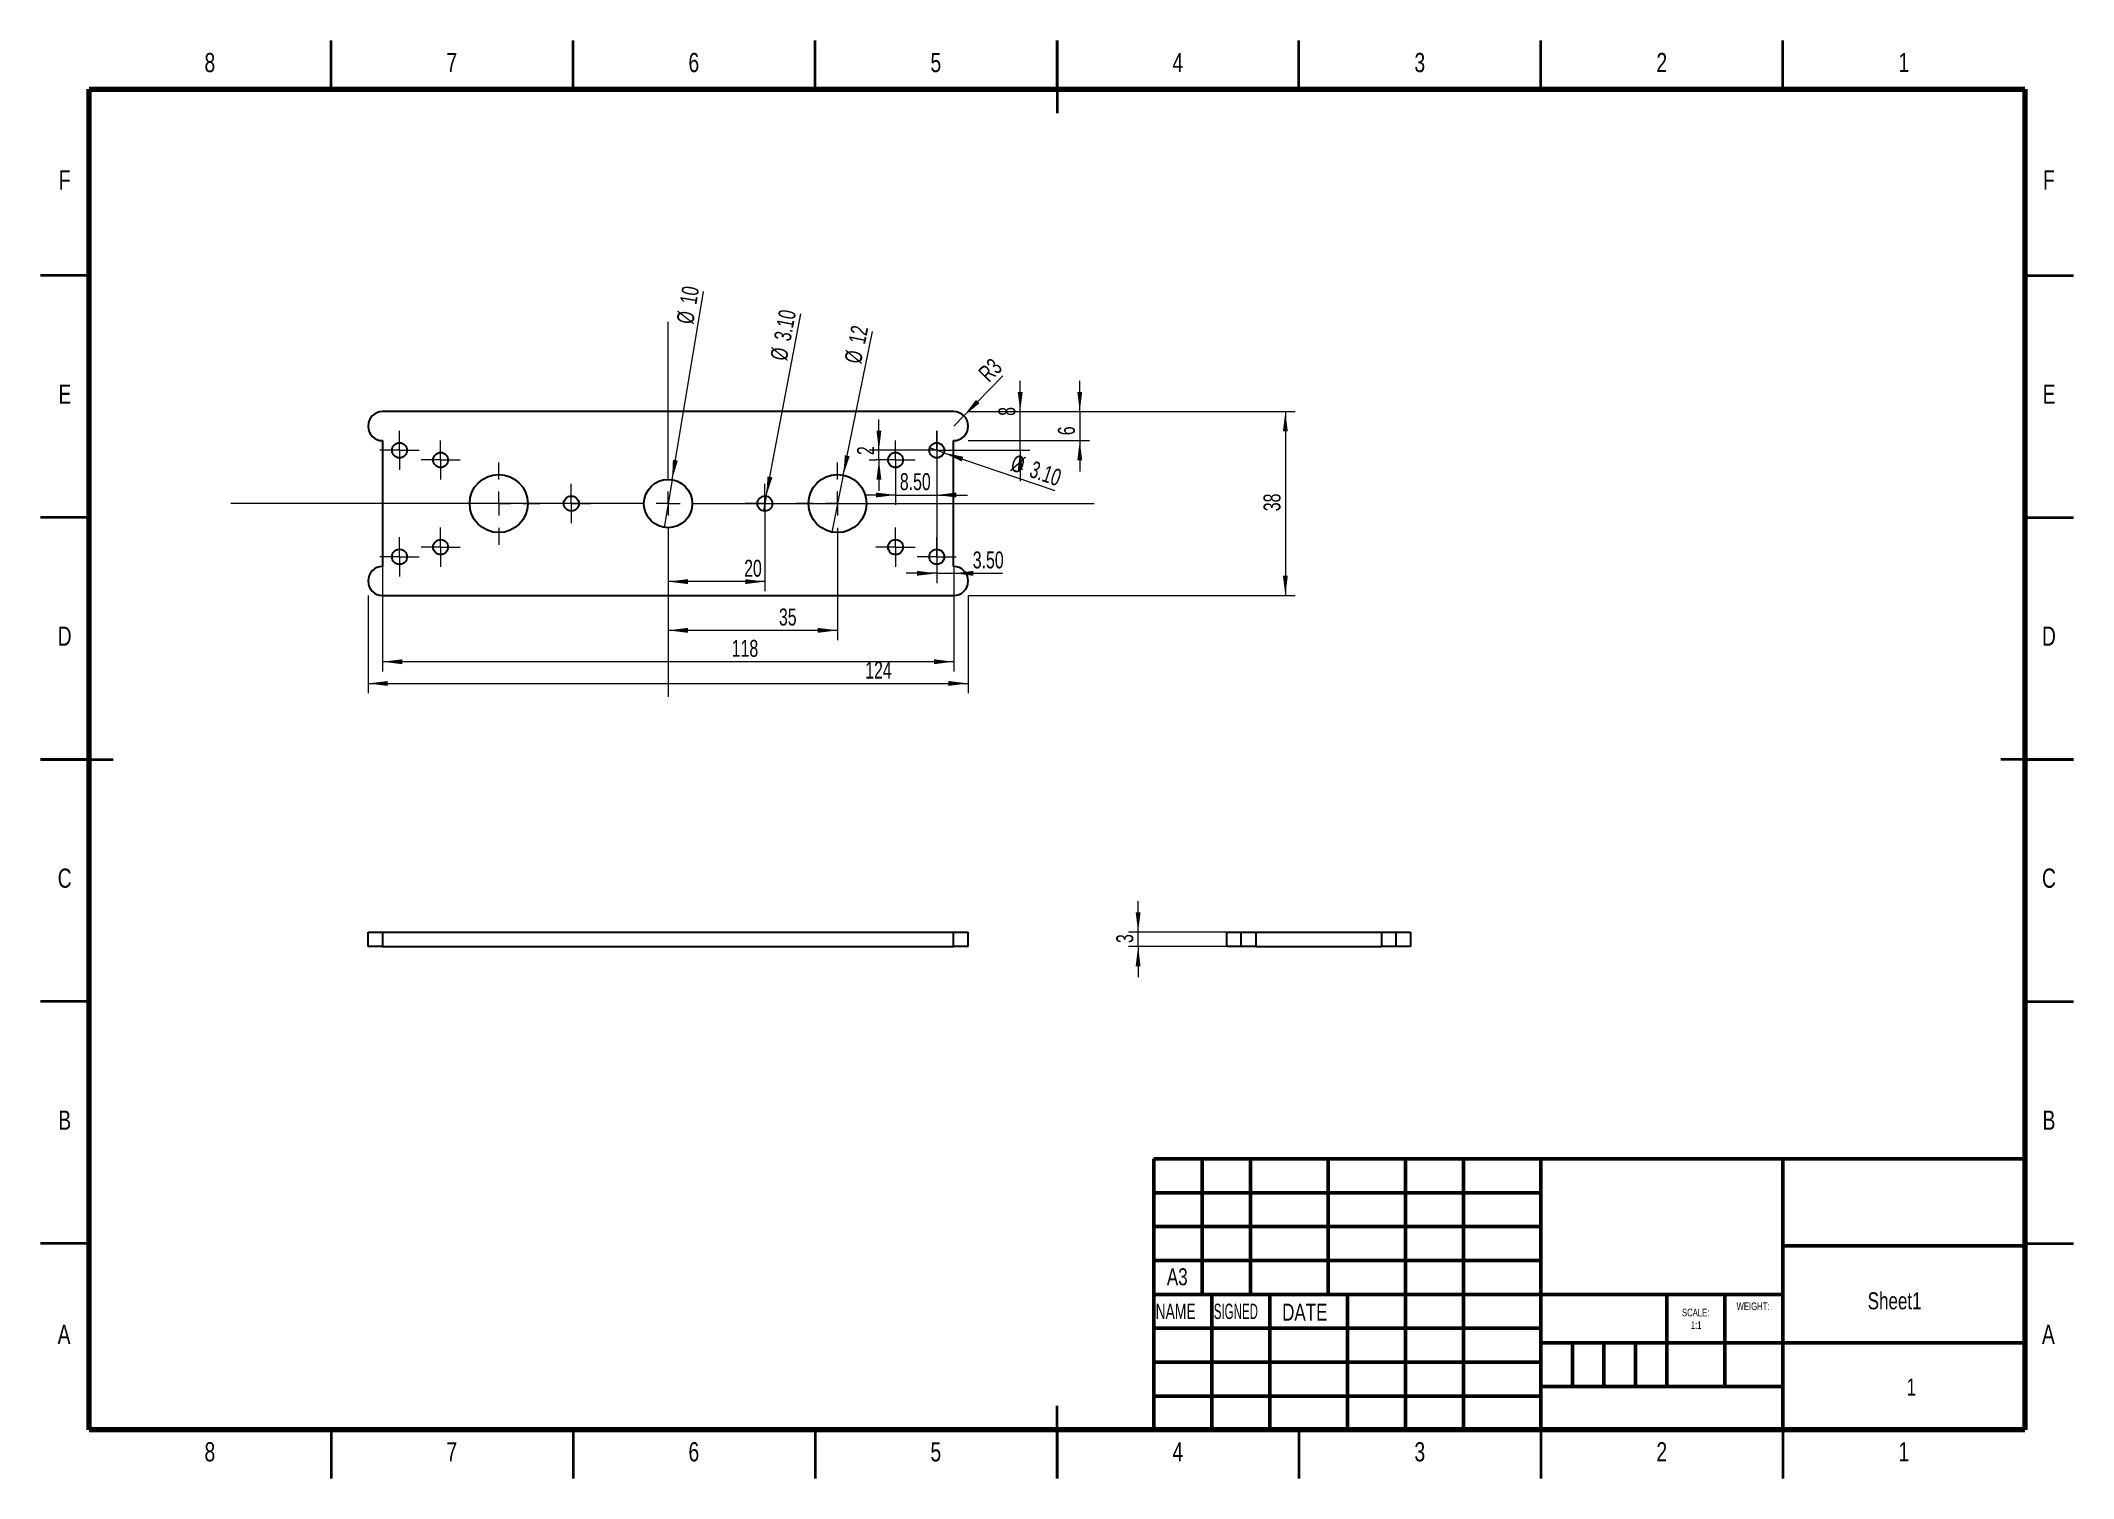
# Model space of a CAD drawing. Header units: millimetres. Extents: x 0 to 420, y 0 to 297.
import ezdxf

# ---------------------------------------------------------------- set-up
doc = ezdxf.new("R2010")
doc.units = ezdxf.units.MM
doc.styles.add('SLDTEXTSTYLE0', font='TXT', dxfattribs={"width": 0.75})
doc.styles.add('SLDTEXTSTYLE1', font='TXT', dxfattribs={"width": 0.560419})
doc.styles.add('SLDTEXTSTYLE2', font='TXT', dxfattribs={"width": 0.67477})
doc.styles.add('SLDTEXTSTYLE3', font='TXT', dxfattribs={"width": 0.7})
doc.dimstyles.new('SLDDIMSTYLE0', dxfattribs={"dimtxt": 3.5, "dimasz": 4.08, "dimexe": 0, "dimexo": 0.0625, "dimgap": 0.875, "dimtad": 2, "dimrnd": 1e-09, "dimzin": 12, "dimdsep": 46, "dimtxsty": 'SLDTEXTSTYLE3', "dimsah": 1, "dimcen": 0.09, "dimadec": 0, "dimazin": 3, "dimtfac": 1, "dimtmove": 0, "dimatfit": 0, "dimfxl": 1, "dimfrac": 2, "dimtolj": 1, "dimtzin": 12, "dimarcsym": 0})
doc.dimstyles.new('SLDDIMSTYLE1', dxfattribs={"dimtxt": 3.5, "dimasz": 4.08, "dimexe": 0, "dimexo": 0.0625, "dimgap": 0.875, "dimtad": 2, "dimrnd": 1e-09, "dimzin": 4, "dimdsep": 46, "dimtxsty": 'SLDTEXTSTYLE3', "dimblk1": 'NONE', "dimsah": 1, "dimcen": 0, "dimadec": 0, "dimazin": 1, "dimtfac": 1, "dimtmove": 0, "dimatfit": 3, "dimldrblk": 'NONE', "dimfxl": 1, "dimfrac": 2, "dimtolj": 1, "dimtzin": 12, "dimarcsym": 0})
doc.dimstyles.new('SLDDIMSTYLE2', dxfattribs={"dimtxt": 3.5, "dimasz": 4.08, "dimexe": 0, "dimexo": 0.0625, "dimgap": 0.875, "dimtad": 2, "dimrnd": 1e-09, "dimzin": 12, "dimdsep": 46, "dimtxsty": 'SLDTEXTSTYLE3', "dimblk1": 'NONE', "dimsah": 1, "dimcen": 0, "dimadec": 0, "dimazin": 3, "dimtfac": 1, "dimtmove": 0, "dimatfit": 3, "dimldrblk": 'NONE', "dimfxl": 1, "dimfrac": 2, "dimtolj": 1, "dimtzin": 12, "dimarcsym": 0})
doc.dimstyles.new('SLDDIMSTYLE3', dxfattribs={"dimtxt": 3.5, "dimasz": 4.08, "dimexe": 0, "dimexo": 0.0625, "dimgap": 0.875, "dimtad": 2, "dimrnd": 1e-09, "dimzin": 12, "dimdsep": 46, "dimtxsty": 'SLDTEXTSTYLE3', "dimsah": 1, "dimcen": 0.09, "dimadec": 0, "dimazin": 3, "dimtfac": 1, "dimtofl": 0, "dimtmove": 0, "dimatfit": 3, "dimfxl": 1, "dimfrac": 2, "dimtolj": 1, "dimtzin": 12, "dimarcsym": 0})
doc.dimstyles.new('SLDDIMSTYLE4', dxfattribs={"dimtxt": 3.5, "dimasz": 4.08, "dimexe": 0, "dimexo": 0.0625, "dimgap": 0.875, "dimtad": 2, "dimrnd": 1e-09, "dimzin": 4, "dimdsep": 46, "dimtxsty": 'SLDTEXTSTYLE3', "dimsah": 1, "dimcen": 0.09, "dimadec": 0, "dimazin": 1, "dimtfac": 1, "dimtmove": 0, "dimatfit": 0, "dimfxl": 1, "dimfrac": 2, "dimtolj": 1, "dimtzin": 12, "dimarcsym": 0})
doc.dimstyles.new('SLDDIMSTYLE5', dxfattribs={"dimtxt": 3.5, "dimasz": 4.08, "dimexe": 0, "dimexo": 0.0625, "dimgap": 0.875, "dimtad": 2, "dimrnd": 1e-09, "dimzin": 12, "dimdsep": 46, "dimtxsty": 'SLDTEXTSTYLE3', "dimsah": 1, "dimcen": 0, "dimadec": 0, "dimazin": 3, "dimtfac": 1, "dimtofl": 0, "dimtmove": 0, "dimatfit": 3, "dimfxl": 1, "dimfrac": 2, "dimtolj": 1, "dimtzin": 12, "dimarcsym": 0})

# ---------------------------------------------------------------- blocks, each defined once
blk = doc.blocks.new('SW_NOTE_0')
at = {"color": 0, "linetype": 'Continuous', "lineweight": 0, "char_height": 1.587, "attachment_point": 2, "style": 'SLDTEXTSTYLE0'}
for s, insert in [('SCALE:', (3.4, 2.05)), ('1:1', (3.5, -0.54))]:
    blk.add_mtext(s, dxfattribs=dict(at, insert=insert))
blk = doc.blocks.new('_D')
at = {"color": 7, "linetype": 'Continuous', "lineweight": 18}
for p, q in [((226.76, 112.86), (226.76, 119.21)), ((248.33, 112.86), (224.76, 112.86)), ((248.33, 109.86), (224.76, 109.86)), ((226.76, 109.86), (226.76, 112.86)), ((226.76, 109.86), (226.76, 103.51))]:
    blk.add_line(p, q, dxfattribs=at)
for points in [[(226.76, 112.86), (227.27, 116.94), (226.25, 116.94)], [(226.76, 109.86), (226.25, 105.78), (227.27, 105.78)]]:
    blk.add_solid(points, dxfattribs=at)
at = {"color": 7, "linetype": 'Continuous', "lineweight": 18, "insert": (222.25, 110.59), "char_height": 3.5, "attachment_point": 1, "rotation": 90, "style": 'SLDTEXTSTYLE3'}
blk.add_mtext('3', dxfattribs=at)
blk = doc.blocks.new('_D_1')
at = {"color": 7, "linetype": 'Continuous', "lineweight": 18}
for q in [(183.68, 212.87), (209.56, 204.05)]:
    blk.add_line((186.61, 211.87), q, dxfattribs=at)
blk.add_solid([(186.61, 211.87), (190.31, 210.07), (190.64, 211.04)], dxfattribs=at)
at = {"color": 7, "linetype": 'Continuous', "lineweight": 18, "char_height": 3.5, "attachment_point": 1, "rotation": 341.1692, "style": 'SLDTEXTSTYLE3'}
for s, insert in [('%%c', (201.3, 211.62)), ('3.10', (205.19, 210.28))]:
    blk.add_mtext(s, dxfattribs=dict(at, insert=insert))
blk = doc.blocks.new('_None')
blk = doc.blocks.new('_D_2')
at = {"color": 7, "linetype": 'Continuous', "lineweight": 18}
for p, q in [((202.4, 220.37), (202.4, 226.72)), ((191.65, 220.37), (204.4, 220.37)), ((202.4, 212.37), (202.4, 220.37)), ((189.2, 212.37), (204.4, 212.37)), ((202.4, 212.37), (202.4, 206.02))]:
    blk.add_line(p, q, dxfattribs=at)
for points in [[(202.4, 220.37), (202.91, 224.45), (201.89, 224.45)], [(202.4, 212.37), (201.89, 208.29), (202.91, 208.29)]]:
    blk.add_solid(points, dxfattribs=at)
at = {"color": 7, "linetype": 'Continuous', "lineweight": 18, "insert": (197.89, 219.49), "char_height": 3.5, "attachment_point": 1, "rotation": 90, "style": 'SLDTEXTSTYLE3'}
blk.add_mtext('8', dxfattribs=at)
blk = doc.blocks.new('_D_3')
at = {"color": 7, "linetype": 'Continuous', "lineweight": 18}
for q in [(157.04, 240.6), (149.36, 199.85)]:
    blk.add_line((149.93, 202.89), q, dxfattribs=at)
blk.add_solid([(149.93, 202.89), (151.19, 206.81), (150.19, 207)], dxfattribs=at)
at = {"color": 7, "linetype": 'Continuous', "lineweight": 18, "char_height": 3.5, "attachment_point": 1, "rotation": 79.3247, "style": 'SLDTEXTSTYLE3'}
for s, insert in [('3.10', (151.48, 235.4)), ('%%c', (150.7, 231.36))]:
    blk.add_mtext(s, dxfattribs=dict(at, insert=insert))
blk = doc.blocks.new('_D_4')
at = {"color": 7, "linetype": 'Continuous', "lineweight": 18}
for q in [(136.98, 245.21), (128.82, 196.44)]:
    blk.add_line((130.47, 206.3), q, dxfattribs=at)
blk.add_solid([(130.47, 206.3), (131.65, 210.24), (130.64, 210.41)], dxfattribs=at)
at = {"color": 7, "linetype": 'Continuous', "lineweight": 18, "char_height": 3.5, "attachment_point": 1, "rotation": 80.5021, "style": 'SLDTEXTSTYLE3'}
for s, insert in [('10', (132.03, 242.92)), ('%%c', (131.34, 238.86))]:
    blk.add_mtext(s, dxfattribs=dict(at, insert=insert))
blk = doc.blocks.new('_D_5')
at = {"color": 7, "linetype": 'Continuous', "lineweight": 18}
for p, q in [((129.65, 193.87), (129.65, 183.25)), ((149.65, 197.32), (149.65, 183.25)), ((149.65, 185.25), (129.65, 185.25))]:
    blk.add_line(p, q, dxfattribs=at)
for points in [[(129.65, 185.25), (133.73, 184.74), (133.73, 185.76)], [(149.65, 185.25), (145.57, 185.76), (145.57, 184.74)]]:
    blk.add_solid(points, dxfattribs=at)
at = {"color": 7, "linetype": 'Continuous', "lineweight": 18, "insert": (145.36, 189.76), "char_height": 3.5, "attachment_point": 1, "style": 'SLDTEXTSTYLE3'}
blk.add_mtext('20', dxfattribs=at)
blk = doc.blocks.new('_D_6')
at = {"color": 7, "linetype": 'Continuous', "lineweight": 18}
for p, q in [((191.65, 220.37), (259.18, 220.37)), ((257.18, 220.37), (257.18, 182.37)), ((191.65, 182.37), (259.18, 182.37))]:
    blk.add_line(p, q, dxfattribs=at)
for points in [[(257.18, 220.37), (256.67, 216.29), (257.69, 216.29)], [(257.18, 182.37), (257.69, 186.45), (256.67, 186.45)]]:
    blk.add_solid(points, dxfattribs=at)
at = {"color": 7, "linetype": 'Continuous', "lineweight": 18, "insert": (252.67, 199.79), "char_height": 3.5, "attachment_point": 1, "rotation": 90, "style": 'SLDTEXTSTYLE3'}
blk.add_mtext('38', dxfattribs=at)
blk = doc.blocks.new('_D_7')
at = {"color": 7, "linetype": 'Continuous', "lineweight": 18}
for p, q in [((67.65, 182.37), (67.65, 162.21)), ((191.65, 182.37), (191.65, 162.21)), ((67.65, 164.21), (191.65, 164.21))]:
    blk.add_line(p, q, dxfattribs=at)
for points in [[(67.65, 164.21), (71.73, 163.7), (71.73, 164.71)], [(191.65, 164.21), (187.57, 164.71), (187.57, 163.7)]]:
    blk.add_solid(points, dxfattribs=at)
at = {"color": 7, "linetype": 'Continuous', "lineweight": 18, "insert": (170.38, 168.72), "char_height": 3.5, "attachment_point": 1, "style": 'SLDTEXTSTYLE3'}
blk.add_mtext('124', dxfattribs=at)
blk = doc.blocks.new('_D_8')
at = {"color": 7, "linetype": 'Continuous', "lineweight": 18}
for p, q in [((185.15, 216.42), (185.15, 184.96)), ((185.15, 186.96), (178.8, 186.96)), ((185.15, 186.96), (188.65, 186.96)), ((188.65, 188.37), (188.65, 184.96)), ((188.65, 186.96), (198.74, 186.96))]:
    blk.add_line(p, q, dxfattribs=at)
for points in [[(185.15, 186.96), (181.07, 187.47), (181.07, 186.46)], [(188.65, 186.96), (192.73, 186.46), (192.73, 187.47)]]:
    blk.add_solid(points, dxfattribs=at)
at = {"color": 7, "linetype": 'Continuous', "lineweight": 18, "insert": (192.6, 191.48), "char_height": 3.5, "attachment_point": 1, "style": 'SLDTEXTSTYLE3'}
blk.add_mtext('3.50', dxfattribs=at)
blk = doc.blocks.new('_D_9')
at = {"color": 7, "linetype": 'Continuous', "lineweight": 18}
for p, q in [((214.7, 220.37), (214.7, 226.72)), ((191.65, 220.37), (216.7, 220.37)), ((214.7, 220.37), (214.7, 214.37)), ((191.65, 214.37), (216.7, 214.37)), ((214.7, 214.37), (214.7, 208.02))]:
    blk.add_line(p, q, dxfattribs=at)
for points in [[(214.7, 220.37), (215.21, 224.45), (214.2, 224.45)], [(214.7, 214.37), (214.2, 210.29), (215.21, 210.29)]]:
    blk.add_solid(points, dxfattribs=at)
at = {"color": 7, "linetype": 'Continuous', "lineweight": 18, "insert": (210.19, 215.5), "char_height": 3.5, "attachment_point": 1, "rotation": 90, "style": 'SLDTEXTSTYLE3'}
blk.add_mtext('6', dxfattribs=at)
blk = doc.blocks.new('_D_10')
at = {"color": 7, "linetype": 'Continuous', "lineweight": 18}
for p, q in [((129.65, 193.87), (129.65, 173.18)), ((164.65, 192.87), (164.65, 173.18)), ((164.65, 175.18), (129.65, 175.18))]:
    blk.add_line(p, q, dxfattribs=at)
for points in [[(129.65, 175.18), (133.73, 174.67), (133.73, 175.69)], [(164.65, 175.18), (160.57, 175.69), (160.57, 174.67)]]:
    blk.add_solid(points, dxfattribs=at)
at = {"color": 7, "linetype": 'Continuous', "lineweight": 18, "insert": (152.55, 179.69), "char_height": 3.5, "attachment_point": 1, "style": 'SLDTEXTSTYLE3'}
blk.add_mtext('35', dxfattribs=at)
blk = doc.blocks.new('_D_11')
at = {"color": 7, "linetype": 'Continuous', "lineweight": 18}
for q in [(171.89, 236.93), (163.45, 195.49)]:
    blk.add_line((165.85, 207.25), q, dxfattribs=at)
blk.add_solid([(165.85, 207.25), (167.16, 211.15), (166.16, 211.35)], dxfattribs=at)
at = {"color": 7, "linetype": 'Continuous', "lineweight": 18, "char_height": 3.5, "attachment_point": 1, "rotation": 78.4856, "style": 'SLDTEXTSTYLE3'}
for s, insert in [('12', (166.87, 234.82)), ('%%c', (166.03, 230.79))]:
    blk.add_mtext(s, dxfattribs=dict(at, insert=insert))
blk = doc.blocks.new('_D_12')
at = {"color": 7, "linetype": 'Continuous', "lineweight": 18}
for p, q in [((176.65, 206.32), (176.65, 201.14)), ((185.15, 208.32), (185.15, 201.14)), ((176.65, 203.14), (170.3, 203.14)), ((176.65, 203.14), (185.15, 203.14)), ((185.15, 203.14), (191.5, 203.14))]:
    blk.add_line(p, q, dxfattribs=at)
for points in [[(176.65, 203.14), (172.57, 203.65), (172.57, 202.63)], [(185.15, 203.14), (189.23, 202.63), (189.23, 203.65)]]:
    blk.add_solid(points, dxfattribs=at)
at = {"color": 7, "linetype": 'Continuous', "lineweight": 18, "insert": (177.53, 207.65), "char_height": 3.5, "attachment_point": 1, "style": 'SLDTEXTSTYLE3'}
blk.add_mtext('8.50', dxfattribs=at)
blk = doc.blocks.new('_D_13')
at = {"color": 7, "linetype": 'Continuous', "lineweight": 18}
for p, q in [((173.2, 212.37), (173.2, 218.72)), ((181.1, 212.37), (171.2, 212.37)), ((172.6, 210.37), (171.2, 210.37)), ((173.2, 210.37), (173.2, 212.37)), ((173.2, 210.37), (173.2, 204.02))]:
    blk.add_line(p, q, dxfattribs=at)
for points in [[(173.2, 212.37), (173.71, 216.45), (172.69, 216.45)], [(173.2, 210.37), (172.69, 206.29), (173.71, 206.29)]]:
    blk.add_solid(points, dxfattribs=at)
at = {"color": 7, "linetype": 'Continuous', "lineweight": 18, "insert": (168.69, 211.4), "char_height": 3.5, "attachment_point": 1, "rotation": 90, "style": 'SLDTEXTSTYLE3'}
blk.add_mtext('2', dxfattribs=at)
blk = doc.blocks.new('_D_14')
at = {"color": 7, "linetype": 'Continuous', "lineweight": 18}
for q in [(198.81, 227.73), (188.65, 217.37)]:
    blk.add_line((190.75, 219.51), q, dxfattribs=at)
blk.add_arc((188.65, 217.37), 3, 0, 79.2139, dxfattribs=at)
blk.add_solid([(190.75, 219.51), (193.97, 222.07), (193.25, 222.78)], dxfattribs=at)
at = {"color": 7, "linetype": 'Continuous', "lineweight": 18, "insert": (193.47, 228.68), "char_height": 3.5, "attachment_point": 1, "rotation": 45.5238, "style": 'SLDTEXTSTYLE3'}
blk.add_mtext('R3', dxfattribs=at)
blk = doc.blocks.new('_D_15')
at = {"color": 7, "linetype": 'Continuous', "lineweight": 18}
for p, q in [((70.65, 188.37), (70.65, 166.7)), ((188.65, 188.37), (188.65, 166.7)), ((188.65, 168.7), (70.65, 168.7))]:
    blk.add_line(p, q, dxfattribs=at)
for points in [[(70.65, 168.7), (74.73, 168.19), (74.73, 169.2)], [(188.65, 168.7), (184.57, 169.2), (184.57, 168.19)]]:
    blk.add_solid(points, dxfattribs=at)
at = {"color": 7, "linetype": 'Continuous', "lineweight": 18, "insert": (142.8, 173.21), "char_height": 3.5, "attachment_point": 1, "style": 'SLDTEXTSTYLE3'}
blk.add_mtext('118', dxfattribs=at)
blk = doc.blocks.new('SW_CENTERMARKSYMBOL_0')
at = {"color": 0, "linetype": 'Continuous', "lineweight": 0}
for p, q in [((0, 5), (0, 37.55)), ((-5, 0), (-90.33, 0)), ((0, 0), (-2.5, 0)), ((0, 0), (0, 2.5)), ((0, 0), (0, -2.5)), ((0, 0), (2.5, 0)), ((5, 0), (88.03, 0)), ((0, -5), (0, -39.95))]:
    blk.add_line(p, q, dxfattribs=at)
blk = doc.blocks.new('SW_CENTERMARKSYMBOL_1')
at = {"color": 0, "linetype": 'Continuous', "lineweight": 0}
for p, q in [((-2.5, 0), (-4.05, 0)), ((0, 0), (-2.5, 0)), ((0, 2.5), (0, 4.05)), ((0, 0), (0, 2.5)), ((0, 0), (0, -2.5)), ((0, 0), (2.5, 0)), ((2.5, 0), (4.05, 0)), ((0, -2.5), (0, -4.05))]:
    blk.add_line(p, q, dxfattribs=at)
blk = doc.blocks.new('SW_CENTERMARKSYMBOL_2')
at = {"color": 0, "linetype": 'Continuous', "lineweight": 0}
for p, q in [((-2.5, 0), (-4.05, 0)), ((0, 0), (-2.5, 0)), ((0, 2.5), (0, 4.05)), ((0, 0), (0, 2.5)), ((0, 0), (0, -2.5)), ((0, 0), (2.5, 0)), ((2.5, 0), (4.05, 0)), ((0, -2.5), (0, -4.05))]:
    blk.add_line(p, q, dxfattribs=at)
blk = doc.blocks.new('SW_CENTERMARKSYMBOL_3')
at = {"color": 0, "linetype": 'Continuous', "lineweight": 0}
for p, q in [((-2.5, 0), (-4.05, 0)), ((0, 0), (-2.5, 0)), ((0, 2.5), (0, 4.05)), ((0, 0), (0, 2.5)), ((0, 0), (0, -2.5)), ((0, 0), (2.5, 0)), ((2.5, 0), (4.05, 0)), ((0, -2.5), (0, -4.05))]:
    blk.add_line(p, q, dxfattribs=at)
blk = doc.blocks.new('SW_CENTERMARKSYMBOL_4')
at = {"color": 0, "linetype": 'Continuous', "lineweight": 0}
for p, q in [((-2.5, 0), (-4.05, 0)), ((0, 0), (-2.5, 0)), ((0, 2.5), (0, 4.05)), ((0, 0), (0, 2.5)), ((0, 0), (0, -2.5)), ((0, 0), (2.5, 0)), ((2.5, 0), (4.05, 0)), ((0, -2.5), (0, -4.05))]:
    blk.add_line(p, q, dxfattribs=at)
blk = doc.blocks.new('SW_CENTERMARKSYMBOL_5')
at = {"color": 0, "linetype": 'Continuous', "lineweight": 0}
for p, q in [((-2.5, 0), (-4.05, 0)), ((0, 0), (-2.5, 0)), ((0, 2.5), (0, 4.05)), ((0, 0), (0, 2.5)), ((0, 0), (0, -2.5)), ((0, 0), (2.5, 0)), ((2.5, 0), (4.05, 0)), ((0, -2.5), (0, -4.05))]:
    blk.add_line(p, q, dxfattribs=at)
blk = doc.blocks.new('SW_CENTERMARKSYMBOL_6')
at = {"color": 0, "linetype": 'Continuous', "lineweight": 0}
for p, q in [((-2.5, 0), (-4.05, 0)), ((0, 0), (-2.5, 0)), ((0, 2.5), (0, 4.05)), ((0, 0), (0, 2.5)), ((0, 0), (0, -2.5)), ((0, 0), (2.5, 0)), ((2.5, 0), (4.05, 0)), ((0, -2.5), (0, -4.05))]:
    blk.add_line(p, q, dxfattribs=at)
blk = doc.blocks.new('SW_CENTERMARKSYMBOL_7')
at = {"color": 0, "linetype": 'Continuous', "lineweight": 0}
for p, q in [((0, 5), (0, 8.5)), ((-5, 0), (-8.5, 0)), ((0, 0), (-2.5, 0)), ((0, 0), (0, 2.5)), ((0, 0), (0, -2.5)), ((0, 0), (2.5, 0)), ((5, 0), (8.5, 0)), ((0, -5), (0, -8.5))]:
    blk.add_line(p, q, dxfattribs=at)
blk = doc.blocks.new('SW_CENTERMARKSYMBOL_8')
at = {"color": 0, "linetype": 'Continuous', "lineweight": 0}
for p, q in [((0, 5), (0, 8.5)), ((-5, 0), (-8.5, 0)), ((0, 0), (-2.5, 0)), ((0, 0), (0, 2.5)), ((0, 0), (0, -2.5)), ((0, 0), (2.5, 0)), ((5, 0), (8.5, 0)), ((0, -5), (0, -8.5))]:
    blk.add_line(p, q, dxfattribs=at)
blk = doc.blocks.new('SW_CENTERMARKSYMBOL_9')
at = {"color": 0, "linetype": 'Continuous', "lineweight": 0}
for p, q in [((-2.5, 0), (-4.05, 0)), ((0, 0), (-2.5, 0)), ((0, 2.5), (0, 4.05)), ((0, 0), (0, 2.5)), ((0, 0), (0, -2.5)), ((0, 0), (2.5, 0)), ((2.5, 0), (4.05, 0)), ((0, -2.5), (0, -4.05))]:
    blk.add_line(p, q, dxfattribs=at)
blk = doc.blocks.new('SW_CENTERMARKSYMBOL_10')
at = {"color": 0, "linetype": 'Continuous', "lineweight": 0}
for p, q in [((-2.5, 0), (-4.05, 0)), ((0, 0), (-2.5, 0)), ((0, 2.5), (0, 4.05)), ((0, 0), (0, 2.5)), ((0, 0), (0, -2.5)), ((0, 0), (2.5, 0)), ((2.5, 0), (4.05, 0)), ((0, -2.5), (0, -4.05))]:
    blk.add_line(p, q, dxfattribs=at)
blk = doc.blocks.new('SW_CENTERMARKSYMBOL_11')
at = {"color": 0, "linetype": 'Continuous', "lineweight": 0}
for p, q in [((-2.5, 0), (-4.05, 0)), ((0, 0), (-2.5, 0)), ((0, 2.5), (0, 4.05)), ((0, 0), (0, 2.5)), ((0, 0), (0, -2.5)), ((0, 0), (2.5, 0)), ((2.5, 0), (4.05, 0)), ((0, -2.5), (0, -4.05))]:
    blk.add_line(p, q, dxfattribs=at)
blk = doc.blocks.new('SW_CENTERMARKSYMBOL_12')
at = {"color": 0, "linetype": 'Continuous', "lineweight": 0}
for p, q in [((-2.5, 0), (-4.05, 0)), ((0, 0), (-2.5, 0)), ((0, 2.5), (0, 4.05)), ((0, 0), (0, 2.5)), ((0, 0), (0, -2.5)), ((0, 0), (2.5, 0)), ((2.5, 0), (4.05, 0)), ((0, -2.5), (0, -4.05))]:
    blk.add_line(p, q, dxfattribs=at)

msp = doc.modelspace()

# ---------------------------------------------------------------- linework, layer by layer
at = {"color": 7, "linetype": 'Continuous', "lineweight": 35}
for p, q in [((60, 287), (60, 297)), ((110, 287), (110, 297)), ((160, 287), (160, 297)), ((210, 297), (210, 282)), ((210, 287), (210, 297)), ((260, 287), (260, 297)), ((310, 287), (310, 297)), ((360, 287), (360, 297)), ((10, 248.5), (0, 248.5)), ((410, 248.5), (420, 248.5)), ((10, 198.5), (0, 198.5)), ((410, 198.5), (420, 198.5)), ((0, 148.5), (15, 148.5)), ((10, 148.5), (0, 148.5)), ((420, 148.5), (405, 148.5)), ((410, 148.5), (420, 148.5)), ((10, 98.5), (0, 98.5)), ((410, 98.5), (420, 98.5)), ((10, 48.5), (0, 48.5)), ((410, 48.5), (420, 48.5)), ((210, 0), (210, 15)), ((60, 10), (60, 0)), ((110, 10), (110, 0)), ((160, 10), (160, 0)), ((210, 10), (210, 0)), ((260, 10), (260, 0)), ((310, 10), (310, 0)), ((360, 10), (360, 0))]:
    msp.add_line(p, q, dxfattribs=at)
at = {"color": 7, "linetype": 'Continuous', "lineweight": 70}
for p, q in [((10, 10), (10, 287)), ((10, 287), (410, 287)), ((410, 287), (410, 10)), ((410, 10), (10, 10))]:
    msp.add_line(p, q, dxfattribs=at)
at = {"color": 7, "linetype": 'Continuous', "lineweight": 25}
for p, q in [((188.648, 220.372), (70.648, 220.372)), ((70.648, 214.372), (70.648, 188.372)), ((188.648, 188.372), (188.648, 214.372)), ((70.648, 182.372), (188.648, 182.372)), ((67.648, 109.859), (67.648, 112.859)), ((67.648, 112.859), (70.648, 112.859)), ((70.648, 109.859), (67.648, 109.859)), ((70.648, 112.859), (70.648, 109.859)), ((70.648, 112.859), (188.648, 112.859)), ((70.648, 109.859), (188.648, 109.859)), ((188.648, 109.859), (188.648, 112.859)), ((188.648, 112.859), (191.648, 112.859)), ((191.648, 109.859), (188.648, 109.859)), ((191.648, 109.859), (191.648, 112.859)), ((245.058, 109.859), (245.058, 112.859)), ((245.058, 112.859), (248.058, 112.859)), ((248.058, 109.859), (245.058, 109.859)), ((248.058, 109.859), (248.058, 112.859)), ((248.058, 112.859), (251.058, 112.859)), ((251.058, 109.859), (248.058, 109.859)), ((251.058, 112.859), (251.058, 109.859)), ((251.058, 112.859), (277.058, 112.859)), ((251.058, 109.859), (277.058, 109.859)), ((277.058, 112.859), (277.058, 109.859)), ((277.058, 112.859), (280.058, 112.859)), ((280.058, 109.859), (277.058, 109.859)), ((280.058, 109.859), (280.058, 112.859)), ((280.058, 112.859), (283.058, 112.859)), ((283.058, 109.859), (280.058, 109.859)), ((283.058, 112.859), (283.058, 109.859))]:
    msp.add_line(p, q, dxfattribs=at)
at = {"color": 7, "linetype": 'Continuous', "lineweight": 50}
for p, q in [((230, 66), (410, 66)), ((230, 66), (230, 10)), ((240, 66), (240, 38)), ((250, 66), (250, 38)), ((266, 38), (266, 66)), ((282, 66), (282, 10)), ((294, 66), (294, 10)), ((310, 66), (310, 10)), ((360, 66), (360, 38)), ((230, 59), (310, 59)), ((230, 59), (240, 59)), ((230, 52), (310, 52)), ((230, 52), (240, 52)), ((360, 48), (410, 48)), ((230, 45), (310, 45)), ((230, 45), (240, 45)), ((240, 45), (240, 38)), ((250, 38), (250, 45)), ((230, 38), (240, 38)), ((230, 38), (242, 38)), ((240, 38), (250, 38)), ((242, 38), (242, 31)), ((242, 38), (254, 38)), ((242, 38), (242, 31)), ((250, 38), (266, 38)), ((254, 38), (254, 31)), ((254, 38), (270, 38)), ((282, 38), (266, 38)), ((270, 38), (270, 31)), ((294, 38), (282, 38)), ((310, 38), (294, 38)), ((360, 38), (310, 38)), ((336, 38), (336, 28)), ((348, 38), (348, 19)), ((360, 28), (360, 38)), ((230, 31), (242, 31)), ((242, 31), (230, 31)), ((242, 31), (242, 24)), ((242, 31), (254, 31)), ((254, 31), (242, 31)), ((242, 31), (242, 24)), ((254, 31), (254, 24)), ((270, 31), (254, 31)), ((270, 31), (270, 24)), ((282, 31), (270, 31)), ((294, 31), (282, 31)), ((310, 31), (294, 31)), ((410, 28), (310, 28)), ((316.5, 28), (316.5, 19)), ((323, 28), (323, 19)), ((329.5, 28), (329.5, 19)), ((336, 28), (336, 19)), ((360, 28), (360, 19)), ((242, 24), (230, 24)), ((230, 24), (242, 24)), ((242, 24), (242, 17)), ((254, 24), (242, 24)), ((242, 24), (254, 24)), ((242, 24), (242, 17)), ((254, 24), (254, 17)), ((270, 24), (254, 24)), ((270, 24), (270, 17)), ((282, 24), (270, 24)), ((294, 24), (282, 24)), ((310, 24), (294, 24)), ((230, 17), (242, 17)), ((242, 17), (230, 17)), ((242, 17), (242, 10)), ((242, 17), (254, 17)), ((242, 17), (254, 17)), ((242, 17), (242, 10)), ((254, 17), (254, 10)), ((270, 17), (254, 17)), ((270, 17), (270, 10)), ((282, 17), (270, 17)), ((294, 17), (282, 17)), ((310, 17), (294, 17)), ((316.5, 19), (310, 19)), ((323, 19), (316.5, 19)), ((329.5, 19), (323, 19)), ((336, 19), (329.5, 19)), ((348, 19), (336, 19)), ((360, 19), (336, 19)), ((360, 10), (360, 19))]:
    msp.add_line(p, q, dxfattribs=at)
at = {"color": 7, "linetype": 'Continuous', "lineweight": 25}
for centre, radius in [((74.148, 212.372), 1.55), ((82.648, 210.372), 1.55), ((176.648, 210.372), 1.55), ((185.148, 212.372), 1.55), ((94.648, 201.372), 6), ((129.648, 201.372), 5), ((164.648, 201.372), 6), ((109.648, 201.372), 1.55), ((149.648, 201.372), 1.55), ((82.648, 192.372), 1.55), ((176.648, 192.372), 1.55), ((74.148, 190.372), 1.55), ((185.148, 190.372), 1.55)]:
    msp.add_circle(centre, radius, dxfattribs=at)
for centre, start, end in [((70.648, 217.372), 90, 180), ((188.648, 217.372), 0, 90), ((70.648, 217.372), 180, 270), ((188.648, 217.372), 270, 0), ((70.648, 185.372), 90, 180), ((70.648, 185.372), 180, 270), ((188.648, 185.372), 0, 90), ((188.648, 185.372), 270, 0)]:
    msp.add_arc(centre, 3, start, end, dxfattribs=at)

# ---------------------------------------------------------------- block references
at = {"color": 7, "linetype": 'Continuous', "lineweight": 0}
for name, p in [('SW_CENTERMARKSYMBOL_0', (129.648, 201.372)), ('SW_CENTERMARKSYMBOL_2', (74.148, 212.372)), ('SW_CENTERMARKSYMBOL_12', (82.648, 210.372)), ('SW_CENTERMARKSYMBOL_9', (176.648, 210.372)), ('SW_CENTERMARKSYMBOL_1', (185.148, 212.372)), ('SW_CENTERMARKSYMBOL_8', (94.648, 201.372)), ('SW_CENTERMARKSYMBOL_7', (164.648, 201.372)), ('SW_CENTERMARKSYMBOL_6', (109.648, 201.372)), ('SW_CENTERMARKSYMBOL_5', (149.648, 201.372)), ('SW_CENTERMARKSYMBOL_3', (74.148, 190.372)), ('SW_CENTERMARKSYMBOL_11', (82.648, 192.372)), ('SW_CENTERMARKSYMBOL_10', (176.648, 192.372)), ('SW_CENTERMARKSYMBOL_4', (185.148, 190.372)), ('SW_NOTE_0', (338.564, 33))]:
    msp.add_blockref(name, p, dxfattribs=at)

# ---------------------------------------------------------------- texts
for s, insert, char_height, attachment_point, style in [('8', (34.96, 294.468), 3.969, 2, 'SLDTEXTSTYLE0'), ('7', (84.96, 294.468), 3.969, 2, 'SLDTEXTSTYLE0'), ('6', (134.96, 294.468), 3.969, 2, 'SLDTEXTSTYLE0'), ('5', (184.96, 294.468), 3.969, 2, 'SLDTEXTSTYLE0'), ('4', (234.96, 294.468), 3.969, 2, 'SLDTEXTSTYLE0'), ('3', (284.96, 294.468), 3.969, 2, 'SLDTEXTSTYLE0'), ('2', (334.96, 294.468), 3.969, 2, 'SLDTEXTSTYLE0'), ('1', (384.96, 294.468), 3.969, 2, 'SLDTEXTSTYLE0'), ('F', (4.958, 270.218), 3.969, 2, 'SLDTEXTSTYLE0'), ('F', (414.958, 270.218), 3.969, 2, 'SLDTEXTSTYLE0'), ('E', (5.008, 225.968), 3.969, 2, 'SLDTEXTSTYLE0'), ('E', (415.008, 225.968), 3.969, 2, 'SLDTEXTSTYLE0'), ('D', (4.953, 175.968), 3.969, 2, 'SLDTEXTSTYLE0'), ('D', (414.953, 175.968), 3.969, 2, 'SLDTEXTSTYLE0'), ('C', (4.959, 125.968), 3.969, 2, 'SLDTEXTSTYLE0'), ('C', (414.959, 125.968), 3.969, 2, 'SLDTEXTSTYLE0'), ('B', (4.971, 75.968), 3.969, 2, 'SLDTEXTSTYLE0'), ('B', (414.971, 75.968), 3.969, 2, 'SLDTEXTSTYLE0'), ('A3', (234.846, 43.391), 3.5, 2, 'SLDTEXTSTYLE0'), ('Sheet1', (377.508, 38.421), 3.5, 1, 'SLDTEXTSTYLE0'), ('NAME', (230.374, 36.086), 3.175, 1, 'SLDTEXTSTYLE2'), ('SIGNED', (242.391, 36.086), 3.175, 1, 'SLDTEXTSTYLE1'), ('DATE', (256.52, 36.084), 3.5, 1, 'SLDTEXTSTYLE0'), ('WEIGHT:', (353.821, 36.34), 1.5875, 2, 'SLDTEXTSTYLE0'), ('A', (4.84, 31.718), 3.969, 2, 'SLDTEXTSTYLE0'), ('A', (414.84, 31.718), 3.969, 2, 'SLDTEXTSTYLE0'), ('1', (385.55, 20.612), 3.5, 1, 'SLDTEXTSTYLE0'), ('8', (34.96, 7.468), 3.969, 2, 'SLDTEXTSTYLE0'), ('7', (84.96, 7.468), 3.969, 2, 'SLDTEXTSTYLE0'), ('6', (134.96, 7.468), 3.969, 2, 'SLDTEXTSTYLE0'), ('5', (184.96, 7.468), 3.969, 2, 'SLDTEXTSTYLE0'), ('4', (234.96, 7.468), 3.969, 2, 'SLDTEXTSTYLE0'), ('3', (284.96, 7.468), 3.969, 2, 'SLDTEXTSTYLE0'), ('2', (334.96, 7.468), 3.969, 2, 'SLDTEXTSTYLE0'), ('1', (384.96, 7.468), 3.969, 2, 'SLDTEXTSTYLE0')]:
    msp.add_mtext(s, dxfattribs=dict(at, insert=insert, char_height=char_height, attachment_point=attachment_point, style=style))

# ---------------------------------------------------------------- dimensions: what is measured, and where the dimension line sits
at = {"color": 7, "linetype": 'Continuous', "lineweight": 18}
for p1, p2, dimstyle, picture, middle in [((128.823, 196.44), (130.473, 206.303), 'SLDDIMSTYLE2', '_D_4', (136.403, 241.749)), ((149.361, 199.849), (149.935, 202.895), 'SLDDIMSTYLE1', '_D_3', (156.112, 235.666)), ((163.45, 195.493), (165.845, 207.251), 'SLDDIMSTYLE2', '_D_11', (171.196, 233.516)), ((183.681, 212.872), (186.615, 211.872), 'SLDDIMSTYLE1', '_D_1', (204.864, 205.648))]:
    dim = msp.add_diameter_dim_2p(p1=p1, p2=p2, dimstyle=dimstyle, dxfattribs=at)
    dim.commit()
    dim.dimension.update_dxf_attribs({"geometry": picture, "text_midpoint": middle, "dimtype": 163})
dim = msp.add_radius_dim(center=(188.648, 217.372), mpoint=(190.75, 219.512), dimstyle='SLDDIMSTYLE5', dxfattribs=at)
dim.commit()
dim.dimension.update_dxf_attribs({"geometry": '_D_14', "text_midpoint": (197.862, 226.756), "dimtype": 164})
for base, p1, p2, dimstyle, picture, middle in [((200.234, 220.372), (185.148, 212.372), (191.648, 220.372), 'SLDDIMSTYLE0', '_D_2', (200.234, 220.26)), ((212.539, 214.372), (191.648, 220.372), (191.648, 214.372), 'SLDDIMSTYLE0', '_D_9', (212.539, 216.262)), ((173.203, 212.372), (176.648, 210.372), (185.148, 212.372), 'SLDDIMSTYLE0', '_D_13', (173.203, 212.171)), ((255.014, 182.372), (191.648, 220.372), (191.648, 182.372), 'SLDDIMSTYLE3', '_D_6', (255.014, 201.319)), ((224.591, 112.859), (248.327, 109.859), (248.327, 112.859), 'SLDDIMSTYLE0', '_D', (224.591, 111.359))]:
    dim = msp.add_linear_dim(base=base, p1=p1, p2=p2, angle=90, dimstyle=dimstyle, dxfattribs=at)
    dim.commit()
    dim.dimension.update_dxf_attribs({"geometry": picture, "text_midpoint": middle, "dimtype": 160})
for base, p1, p2, dimstyle, picture, middle in [((188.648, 189.129), (185.148, 212.372), (188.648, 188.372), 'SLDDIMSTYLE4', '_D_8', (195.674, 189.129)), ((185.148, 203.139), (176.648, 210.372), (185.148, 212.372), 'SLDDIMSTYLE4', '_D_12', (180.593, 203.139)), ((129.648, 187.417), (149.648, 201.372), (129.648, 201.372), 'SLDDIMSTYLE3', '_D_5', (146.9, 187.417)), ((129.648, 177.348), (164.648, 201.372), (129.648, 201.372), 'SLDDIMSTYLE3', '_D_10', (154.088, 177.348)), ((70.648, 168.696), (188.648, 188.372), (70.648, 188.372), 'SLDDIMSTYLE3', '_D_15', (145.102, 168.696)), ((191.648, 166.372), (67.648, 182.372), (191.648, 182.372), 'SLDDIMSTYLE3', '_D_7', (172.681, 166.372))]:
    dim = msp.add_linear_dim(base=base, p1=p1, p2=p2, dimstyle=dimstyle, dxfattribs=at)
    dim.commit()
    dim.dimension.update_dxf_attribs({"geometry": picture, "text_midpoint": middle, "dimtype": 160})

doc.saveas('drawing.dxf')
